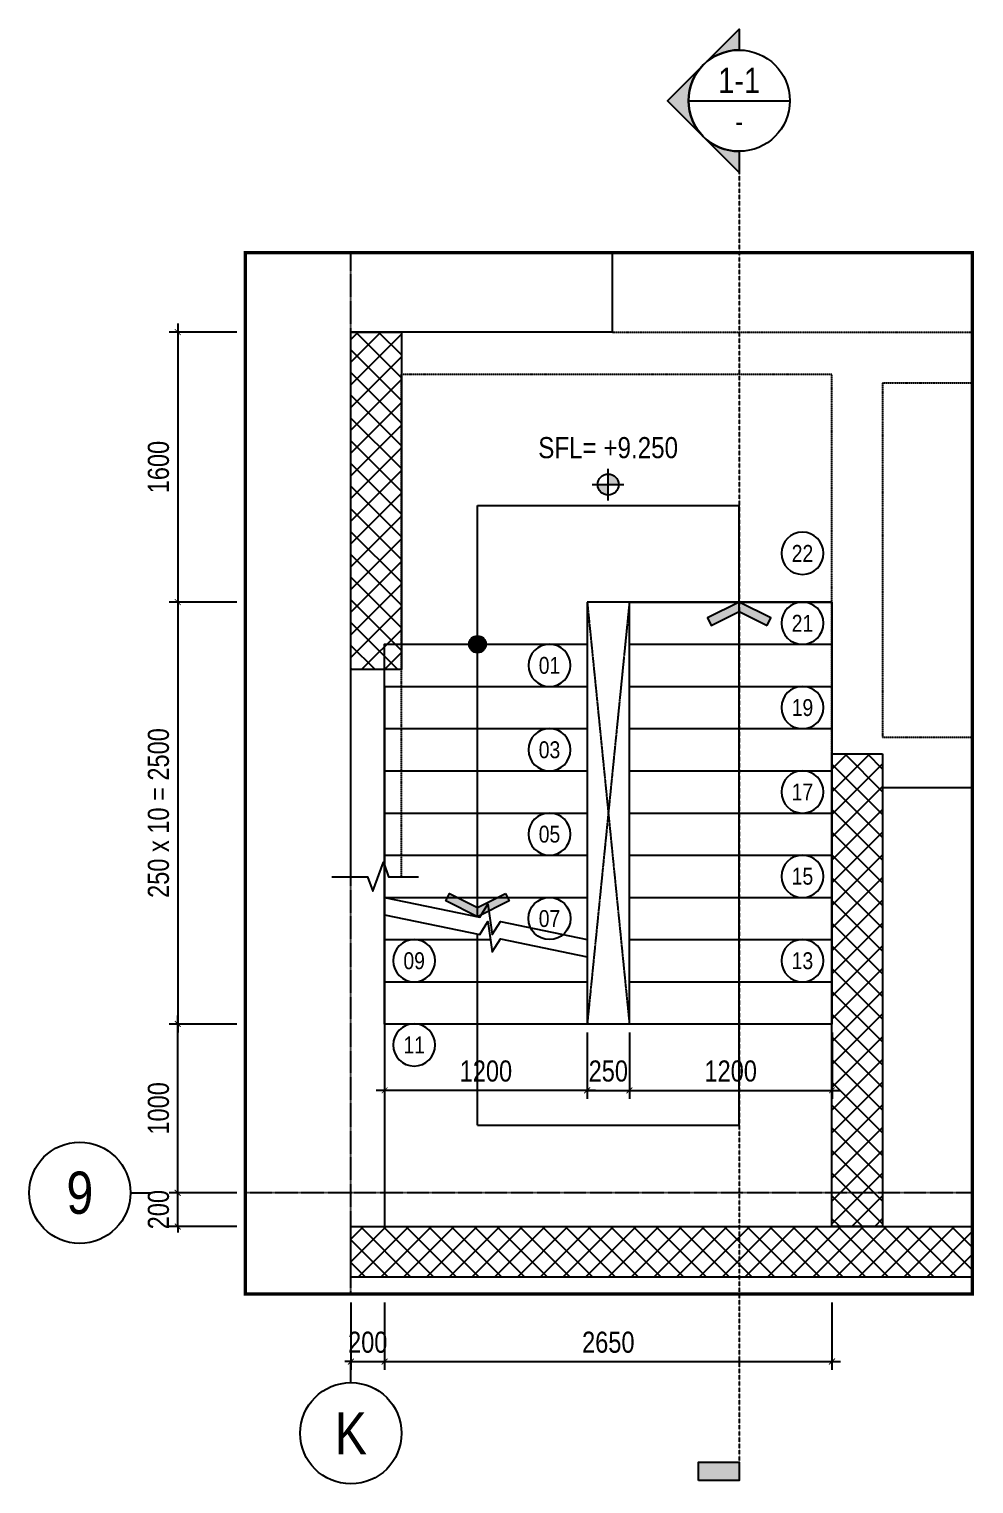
# Model space of a CAD drawing. Header units: millimetres. Extents: x 379264 to 1158416, y -283062 to 356890.
# Drawn here: x 828102 to 833698, y -21215 to -12595 of the extents above; entities that cross this region are included whole.
import ezdxf
from ezdxf.enums import TextEntityAlignment as Align

# ---------------------------------------------------------------- set-up
doc = ezdxf.new("R2010")
doc.units = ezdxf.units.MM
for name, pattern in [('BLOCK B - CHI TIET THANG 5$0$$0$HIDDEN', [0.375, 0.25, -0.125]), ('BLOCK B - CHI TIET THANG 5$0$HIDDEN', [0.375, 0.25, -0.125]), ('CENTER', [2, 1.25, -0.25, 0.25, -0.25]), ('HIDDEN', [9.525, 6.35, -3.175]), ('mb_loi thang 2-19 twa$0$Core 1A$0$Hidden10.5', [1.5, 1, -0.5])]:
    doc.linetypes.add(name, pattern=pattern)
for name, color, linetype in [('02PM. TEXT B', 4, 'Continuous'), ('03PM. TEXT C', 1, 'Continuous'), ('05PM. FRAME', 4, 'Continuous'), ('06PM. HIDDEN', 4, 'HIDDEN'), ('07PM. WACO', 6, 'Continuous'), ('11PM. DIM', 2, 'Continuous'), ('12PM. GRID', 8, 'CENTER'), ('13PM. HATCH', 8, 'Continuous'), ('BLOCK A - CHI TIET THANG 2$0$Number Step', 94, 'Continuous'), ('BLOCK B - CHI TIET THANG 5$0$Ky hieu Truc', 1, 'Continuous'), ('BLOCK B - CHI TIET THANG 5$0$Number Step', 94, 'Continuous'), ('MB Ham 1$0$Staircase', 30, 'Continuous'), ('MB_Cot tang 1$0$Concrete Line', 6, 'Continuous'), ('mb_loi thang 2-19 twa$0$Opening Hidden', 154, 'mb_loi thang 2-19 twa$0$Core 1A$0$Hidden10.5')]:
    doc.layers.add(name, color=color, linetype=linetype)
doc.styles.add('[PMDC2013]STYLE', font='arial.ttf', dxfattribs={"width": 0.8})
doc.styles.add('BLOCK A - CHI TIET THANG 2$0$VNI-HelveCB', font='VHELVCB_0.TTF')
doc.styles.add('BLOCK B - CHI TIET THANG 5$0$$0$Title Block Bold', font='VHELVEB_0.TTF')
doc.styles.add('BLOCK B - CHI TIET THANG 5$0$VNI-HelveC', font='VHELVCN_0.TTF')
doc.styles.add('BLOCK B - CHI TIET THANG 5$0$VNI-HelveCB', font='VHELVCB_0.TTF')
doc.dimstyles.new('BLOCK A - CHI TIET THANG 1$0$Dim 50 (A1-A2)', dxfattribs={"dimscale": 50, "dimtxt": 2.5, "dimasz": 0.7, "dimexe": 1, "dimexo": 1, "dimgap": 1, "dimtad": 1, "dimdec": 0, "dimzin": 12, "dimdsep": 46, "dimtxsty": '[PMDC2013]STYLE', "dimblk": 'ARCHTICK', "dimcen": 0, "dimdle": 1, "dimclrd": 2, "dimclre": 2, "dimclrt": 4, "dimadec": 0, "dimazin": 0, "dimtfac": 1, "dimtdec": 0, "dimtix": 1, "dimtmove": 2, "dimatfit": 3, "dimldrblk": 'ARCHTICK', "dimfxl": 1, "dimtolj": 1, "dimtzin": 0, "dimarcsym": 0})

# ---------------------------------------------------------------- blocks, each defined once
blk = doc.blocks.new('*U697')
at = {"layer": '13PM. HATCH'}
h = blk.add_hatch(dxfattribs=at)
h.set_pattern_fill('ANSI37', color=256, scale=30, style=0)
h.set_pattern_definition([(45, (-200, 2500), (-67.352, 67.352), []), (135, (-200, 2500), (-67.352, -67.352), [])])
h.paths.add_polyline_path([(-250, 2650), (-250, -150), (50, -150), (50, 2650)])
at = {"layer": '07PM. WACO'}
blk.add_lwpolyline([(-250, 2650), (-250, -150), (50, -150), (50, 2650)], close=True, dxfattribs=at)
blk = doc.blocks.new('_ArchTick')
at = {"color": 0, "linetype": 'ByBlock', "const_width": 0.15}
blk.add_lwpolyline([(-0.5, -0.5), (0.5, 0.5)], dxfattribs=at)
blk = doc.blocks.new('*D734')
at = {"layer": '11PM. DIM', "color": 2, "lineweight": -2, "transparency": 16777216}
for p, q in [((828982.2, -19490.2), (828982.2, -19455.2)), ((829332.2, -19490.2), (828932.2, -19490.2)), ((828982.2, -19690.2), (828982.2, -19490.2)), ((829332.2, -19690.2), (828932.2, -19690.2)), ((828982.2, -19690.2), (828982.2, -19725.2))]:
    blk.add_line(p, q, dxfattribs=at)
at = {"layer": 'Defpoints', "color": 0, "transparency": 16777216}
for p in [(828982.2, -19490.2), (829382.2, -19490.2), (829382.2, -19690.2)]:
    blk.add_point(p, dxfattribs=at)
at = {"layer": '11PM. DIM', "color": 2, "lineweight": -2, "transparency": 16777216, "xscale": 35, "yscale": 35, "zscale": 35}
for p, rotation in [((828982.2, -19490.2), 270), ((828982.2, -19690.2), 90)]:
    blk.add_blockref('_ArchTick', p, dxfattribs=dict(at, rotation=rotation))
at = {"layer": '11PM. DIM', "color": 4, "transparency": 16777216, "insert": (828868.4, -19590.2), "char_height": 125, "attachment_point": 5, "rotation": 90, "style": '[PMDC2013]STYLE'}
blk.add_mtext('\\A1;200', dxfattribs=at)
blk = doc.blocks.new('*D735')
at = {"layer": '11PM. DIM', "color": 2, "lineweight": -2, "transparency": 16777216}
for p, q in [((830007.7, -20140.2), (830007.7, -20540.2)), ((830207.7, -20140.2), (830207.7, -20540.2)), ((830007.7, -20490.2), (829972.7, -20490.2)), ((830007.7, -20490.2), (830207.7, -20490.2)), ((830207.7, -20490.2), (830242.7, -20490.2))]:
    blk.add_line(p, q, dxfattribs=at)
at = {"layer": 'Defpoints', "color": 0, "transparency": 16777216}
for p in [(830007.7, -20090.2), (830207.7, -20090.2), (830207.7, -20490.2)]:
    blk.add_point(p, dxfattribs=at)
at = {"layer": '11PM. DIM', "color": 2, "lineweight": -2, "transparency": 16777216, "xscale": 35, "yscale": 35, "zscale": 35}
blk.add_blockref('_ArchTick', (830007.7, -20490.2), dxfattribs=at)
at = {"layer": '11PM. DIM', "color": 2, "lineweight": -2, "transparency": 16777216, "xscale": 35, "yscale": 35, "zscale": 35, "rotation": 180}
blk.add_blockref('_ArchTick', (830207.7, -20490.2), dxfattribs=at)
at = {"layer": '11PM. DIM', "color": 4, "transparency": 16777216, "insert": (830107.7, -20376.4), "char_height": 125, "attachment_point": 5, "style": '[PMDC2013]STYLE'}
blk.add_mtext('\\A1;200', dxfattribs=at)
blk = doc.blocks.new('*D736')
at = {"layer": '11PM. DIM', "color": 2, "lineweight": -2, "transparency": 16777216}
for p, q in [((830207.7, -20140.2), (830207.7, -20540.2)), ((832857.7, -20140.2), (832857.7, -20540.2)), ((830157.7, -20490.2), (832907.7, -20490.2))]:
    blk.add_line(p, q, dxfattribs=at)
at = {"layer": 'Defpoints', "color": 0, "transparency": 16777216}
for p in [(830207.7, -20090.2), (832857.7, -20090.2), (832857.7, -20490.2)]:
    blk.add_point(p, dxfattribs=at)
at = {"layer": '11PM. DIM', "color": 2, "lineweight": -2, "transparency": 16777216, "xscale": 35, "yscale": 35, "zscale": 35, "rotation": 180}
blk.add_blockref('_ArchTick', (830207.7, -20490.2), dxfattribs=at)
at = {"layer": '11PM. DIM', "color": 2, "lineweight": -2, "transparency": 16777216, "xscale": 35, "yscale": 35, "zscale": 35}
blk.add_blockref('_ArchTick', (832857.7, -20490.2), dxfattribs=at)
at = {"layer": '11PM. DIM', "color": 4, "transparency": 16777216, "insert": (831532.7, -20376.4), "char_height": 125, "attachment_point": 5, "style": '[PMDC2013]STYLE'}
blk.add_mtext('\\A1;2650', dxfattribs=at)
blk = doc.blocks.new('BLOCK B - CHI TIET THANG 5$0$HTT-Grid')
at = {"layer": '05PM. FRAME', "linetype": 'ByBlock', "lineweight": -2}
blk.add_line((0, -2.5), (0, 0), dxfattribs=at)
blk.add_circle((0, -8.5), 6, dxfattribs=at)
at = {"layer": '03PM. TEXT C', "linetype": 'ByBlock', "lineweight": -2, "style": 'BLOCK B - CHI TIET THANG 5$0$VNI-HelveC'}
blk.add_attdef('GRID', text='', height=5, dxfattribs=at).set_placement((0, -8.5), align=Align.MIDDLE)
blk = doc.blocks.new('*U693')
h = blk.add_hatch(color=256)
edge = h.paths.add_edge_path()
edge.add_line((0, -600), (0, -849))
edge.add_line((0, -849), (-849, 0))
edge.add_line((-849, 0), (0, 849))
edge.add_line((0, 849), (0, 600))
edge.add_arc((0, 0), 600, 90, 270)
blk.add_hatch(color=256).paths.add_polyline_path([(-480, -16350), (-480, -16136), (0, -16136), (0, -16350)])
blk.add_line((-600, 0), (600, 0))
at = {"linetype": 'BLOCK B - CHI TIET THANG 5$0$$0$HIDDEN', "ltscale": 10}
blk.add_line((0, -600), (0, -16350), dxfattribs=at)
blk.add_lwpolyline([(0, -600), (0, -849), (-849, 0), (0, 849), (0, 600, 1)], format="xyb", close=True)
blk.add_lwpolyline([(-480, -16350), (-480, -16136), (0, -16136), (0, -16350)], close=True)
blk.add_circle((0, 0), 600)
at = {"style": 'BLOCK B - CHI TIET THANG 5$0$$0$Title Block Bold', "flags": 8}
blk.add_attdef('VIEWNUMBER', text='', height=300, dxfattribs=at).set_placement((0, 0), align=Align.BOTTOM_CENTER)
blk.add_attdef('DRAWINGREFERENCE', text='', height=250, dxfattribs=at).set_placement((0, -120), align=Align.TOP_CENTER)
blk = doc.blocks.new('*D737')
at = {"layer": '11PM. DIM', "color": 2, "lineweight": -2, "transparency": 16777216}
for p, q in [((828982.2, -15940.2), (828982.2, -18540.2)), ((829332.2, -15990.2), (828932.2, -15990.2)), ((829332.2, -18490.2), (828932.2, -18490.2))]:
    blk.add_line(p, q, dxfattribs=at)
at = {"layer": 'Defpoints', "color": 0, "transparency": 16777216}
for p in [(829382.2, -15990.2), (828982.2, -18490.2), (829382.2, -18490.2)]:
    blk.add_point(p, dxfattribs=at)
at = {"layer": '11PM. DIM', "color": 2, "lineweight": -2, "transparency": 16777216, "xscale": 35, "yscale": 35, "zscale": 35}
for p, rotation in [((828982.2, -15990.2), 90), ((828982.2, -18490.2), 270)]:
    blk.add_blockref('_ArchTick', p, dxfattribs=dict(at, rotation=rotation))
at = {"layer": '11PM. DIM', "color": 4, "transparency": 16777216, "insert": (828868.4, -17240.2), "char_height": 125, "attachment_point": 5, "rotation": 90, "style": '[PMDC2013]STYLE'}
blk.add_mtext('\\A1;250 x 10 = 2500', dxfattribs=at)
blk = doc.blocks.new('*U696')
at = {"layer": '13PM. HATCH'}
h = blk.add_hatch(dxfattribs=at)
h.set_pattern_fill('ANSI37', color=256, scale=30, style=0)
h.set_pattern_definition([(45, (-200, 1700), (-67.352, 67.352), []), (135, (-200, 1700), (-67.352, -67.352), [])])
h.paths.add_polyline_path([(-250, 1850), (-250, -150), (50, -150), (50, 1850)])
at = {"layer": '07PM. WACO'}
blk.add_lwpolyline([(-250, 1850), (-250, -150), (50, -150), (50, 1850)], close=True, dxfattribs=at)
blk = doc.blocks.new('MB Ham 1$0$Arrow 60')
at = {"linetype": 'ByBlock', "lineweight": -2}
h = blk.add_hatch(color=0, dxfattribs=at)
h.paths.add_polyline_path([(1.875, 0.938), (1.651, 1.385), (0, 0.559), (-1.651, 1.385), (-1.875, 0.938), (0, 0)], flags=17)
h.paths.add_polyline_path([(1.651, 1.385), (1.875, 0.938), (0, 0), (-1.875, 0.938), (-1.651, 1.385), (0, 0.559)])
blk.add_hatch(color=0, dxfattribs=at).paths.add_polyline_path([(1.651, 1.385), (1.875, 0.938), (0, 0), (-1.875, 0.938), (-1.651, 1.385), (0, 0.559)])
at = {"color": 0, "linetype": 'ByBlock', "lineweight": -2}
blk.add_lwpolyline([(1.651, 1.385), (1.875, 0.938), (0, 0), (-1.875, 0.938), (-1.651, 1.385), (0, 0.559)], close=True, dxfattribs=at)
blk = doc.blocks.new('MB Ham 1$0$Dot')
at = {"linetype": 'ByBlock', "lineweight": -2}
h = blk.add_hatch(color=0, dxfattribs=at)
edge = h.paths.add_edge_path()
edge.add_arc((0, 0), 0.5, 0, 360)
at = {"color": 0, "linetype": 'ByBlock', "lineweight": -2}
blk.add_line((0, -1), (0, 1), dxfattribs=at)
blk.add_circle((0, 0), 0.5, dxfattribs=at)
blk = doc.blocks.new('BLOCK A - CHI TIET THANG 2$0$Number Step')
at = {"color": 0, "linetype": 'ByBlock'}
blk.add_circle((0, 0), 2.5, dxfattribs=at)
at = {"color": 0, "linetype": 'ByBlock', "lineweight": -2, "style": 'BLOCK A - CHI TIET THANG 2$0$VNI-HelveCB'}
blk.add_attdef('TEXT', text='', height=2, dxfattribs=at).set_placement((0, 0), align=Align.MIDDLE)
blk = doc.blocks.new('*D738')
at = {"layer": '11PM. DIM', "color": 2, "lineweight": -2, "transparency": 16777216}
for p, q in [((831657.7, -18540.2), (831657.7, -18933.3)), ((832857.8, -18540.2), (832857.8, -18933.3)), ((831607.7, -18883.3), (832907.8, -18883.3))]:
    blk.add_line(p, q, dxfattribs=at)
at = {"layer": 'Defpoints', "color": 0, "transparency": 16777216}
for p in [(831657.7, -18490.2), (832857.8, -18490.2), (832857.8, -18883.3)]:
    blk.add_point(p, dxfattribs=at)
at = {"layer": '11PM. DIM', "color": 2, "lineweight": -2, "transparency": 16777216, "xscale": 35, "yscale": 35, "zscale": 35, "rotation": 180}
blk.add_blockref('_ArchTick', (831657.7, -18883.3), dxfattribs=at)
at = {"layer": '11PM. DIM', "color": 2, "lineweight": -2, "transparency": 16777216, "xscale": 35, "yscale": 35, "zscale": 35}
blk.add_blockref('_ArchTick', (832857.8, -18883.3), dxfattribs=at)
at = {"layer": '11PM. DIM', "color": 4, "transparency": 16777216, "insert": (832257.7, -18769.5), "char_height": 125, "attachment_point": 5, "style": '[PMDC2013]STYLE'}
blk.add_mtext('\\A1;1200', dxfattribs=at)
blk = doc.blocks.new('*D739')
at = {"layer": '11PM. DIM', "color": 2, "lineweight": -2, "transparency": 16777216}
for p, q in [((830207.7, -18540.2), (830207.7, -18933.3)), ((831407.7, -18540.2), (831407.7, -18933.3)), ((831457.7, -18883.3), (830157.7, -18883.3))]:
    blk.add_line(p, q, dxfattribs=at)
at = {"layer": 'Defpoints', "color": 0, "transparency": 16777216}
for p in [(830207.7, -18490.2), (831407.7, -18490.2), (830207.7, -18883.3)]:
    blk.add_point(p, dxfattribs=at)
at = {"layer": '11PM. DIM', "color": 2, "lineweight": -2, "transparency": 16777216, "xscale": 35, "yscale": 35, "zscale": 35, "rotation": 180}
blk.add_blockref('_ArchTick', (830207.7, -18883.3), dxfattribs=at)
at = {"layer": '11PM. DIM', "color": 2, "lineweight": -2, "transparency": 16777216, "xscale": 35, "yscale": 35, "zscale": 35}
blk.add_blockref('_ArchTick', (831407.7, -18883.3), dxfattribs=at)
at = {"layer": '11PM. DIM', "color": 4, "transparency": 16777216, "insert": (830807.7, -18769.5), "char_height": 125, "attachment_point": 5, "style": '[PMDC2013]STYLE'}
blk.add_mtext('\\A1;1200', dxfattribs=at)
blk = doc.blocks.new('*D740')
at = {"layer": '11PM. DIM', "color": 2, "lineweight": -2, "transparency": 16777216}
for p, q in [((828982.2, -19540.2), (828982.2, -18440.2)), ((829332.2, -18490.2), (828932.2, -18490.2)), ((829332.2, -19490.2), (828932.2, -19490.2))]:
    blk.add_line(p, q, dxfattribs=at)
at = {"layer": 'Defpoints', "color": 0, "transparency": 16777216}
for p in [(828982.2, -18490.2), (829382.2, -18490.2), (829382.2, -19490.2)]:
    blk.add_point(p, dxfattribs=at)
at = {"layer": '11PM. DIM', "color": 2, "lineweight": -2, "transparency": 16777216, "xscale": 35, "yscale": 35, "zscale": 35}
for p, rotation in [((828982.2, -18490.2), 90), ((828982.2, -19490.2), 270)]:
    blk.add_blockref('_ArchTick', p, dxfattribs=dict(at, rotation=rotation))
at = {"layer": '11PM. DIM', "color": 4, "transparency": 16777216, "insert": (828868.4, -18990.2), "char_height": 125, "attachment_point": 5, "rotation": 90, "style": '[PMDC2013]STYLE'}
blk.add_mtext('\\A1;1000', dxfattribs=at)
blk = doc.blocks.new('*D741')
at = {"layer": '11PM. DIM', "color": 2, "lineweight": -2, "transparency": 16777216}
for p, q in [((829332.2, -14390.2), (828932.2, -14390.2)), ((828982.2, -14340.2), (828982.2, -16040.2)), ((829332.2, -15990.2), (828932.2, -15990.2))]:
    blk.add_line(p, q, dxfattribs=at)
at = {"layer": 'Defpoints', "color": 0, "transparency": 16777216}
for p in [(829382.2, -14390.2), (828982.2, -15990.2), (829382.2, -15990.2)]:
    blk.add_point(p, dxfattribs=at)
at = {"layer": '11PM. DIM', "color": 2, "lineweight": -2, "transparency": 16777216, "xscale": 35, "yscale": 35, "zscale": 35}
for p, rotation in [((828982.2, -14390.2), 90), ((828982.2, -15990.2), 270)]:
    blk.add_blockref('_ArchTick', p, dxfattribs=dict(at, rotation=rotation))
at = {"layer": '11PM. DIM', "color": 4, "transparency": 16777216, "insert": (828868.4, -15190.2), "char_height": 125, "attachment_point": 5, "rotation": 90, "style": '[PMDC2013]STYLE'}
blk.add_mtext('\\A1;1600', dxfattribs=at)
blk = doc.blocks.new('BLOCK B - CHI TIET THANG 5$0$Number Step')
at = {"color": 0, "linetype": 'ByBlock'}
blk.add_circle((0, 0), 2.5, dxfattribs=at)
at = {"color": 0, "linetype": 'ByBlock', "lineweight": -2, "style": 'BLOCK B - CHI TIET THANG 5$0$VNI-HelveCB'}
blk.add_attdef('TEXT', text='', height=2, dxfattribs=at).set_placement((0, 0), align=Align.MIDDLE)
blk = doc.blocks.new('*D742')
at = {"layer": '11PM. DIM', "color": 2, "lineweight": -2, "transparency": 16777216}
for p, q in [((831407.7, -18540.2), (831407.7, -18933.3)), ((831657.7, -18540.2), (831657.7, -18933.3)), ((831407.7, -18883.3), (831372.7, -18883.3)), ((831407.7, -18883.3), (831657.7, -18883.3)), ((831657.7, -18883.3), (831692.7, -18883.3))]:
    blk.add_line(p, q, dxfattribs=at)
at = {"layer": 'Defpoints', "color": 0, "transparency": 16777216}
for p in [(831407.7, -18490.2), (831657.7, -18490.2), (831657.7, -18883.3)]:
    blk.add_point(p, dxfattribs=at)
at = {"layer": '11PM. DIM', "color": 2, "lineweight": -2, "transparency": 16777216, "xscale": 35, "yscale": 35, "zscale": 35}
blk.add_blockref('_ArchTick', (831407.7, -18883.3), dxfattribs=at)
at = {"layer": '11PM. DIM', "color": 2, "lineweight": -2, "transparency": 16777216, "xscale": 35, "yscale": 35, "zscale": 35, "rotation": 180}
blk.add_blockref('_ArchTick', (831657.7, -18883.3), dxfattribs=at)
at = {"layer": '11PM. DIM', "color": 4, "transparency": 16777216, "insert": (831532.7, -18769.5), "char_height": 125, "attachment_point": 5, "style": '[PMDC2013]STYLE'}
blk.add_mtext('\\A1;250', dxfattribs=at)
blk = doc.blocks.new('BLOCK B - CHI TIET THANG 5$0$13123123213')
at = {"linetype": 'ByBlock'}
h = blk.add_hatch(color=0, dxfattribs=at)
h.paths.add_polyline_path([(0, 1), (0, 0), (1, 0, 0.414214)])
h.paths.add_polyline_path([(0, 0), (-1, 0, 0.414214), (0, -1)])
at = {"color": 0, "linetype": 'ByBlock'}
for p, q in [((0, -1.5), (0, 1.5)), ((-1.5, 0), (1.5, 0))]:
    blk.add_line(p, q, dxfattribs=at)
blk.add_circle((0, 0), 1, dxfattribs=at)
at = {"color": 0, "linetype": 'ByBlock', "lineweight": -2, "style": 'BLOCK B - CHI TIET THANG 5$0$VNI-HelveC'}
for tag, p in [('TEXT1', (0, 10.5)), ('TEXT2', (0, 7)), ('TEXT3', (0, 3.5))]:
    blk.add_attdef(tag, text='', height=2, dxfattribs=at).set_placement(p, align=Align.MIDDLE_CENTER)

msp = doc.modelspace()

# ---------------------------------------------------------------- hatches: boundary and pattern name
at = {"layer": '13PM. HATCH'}
h = msp.add_hatch(dxfattribs=at)
h.set_pattern_fill('ANSI37', color=256, scale=30, style=0)
h.set_pattern_definition([(45, (-156632.97, -59706.15), (-67.351921, 67.351921), []), (135, (-156632.97, -59706.15), (-67.351921, -67.351921), [])])
h.paths.add_polyline_path([(830007.71, -19690.18), (830007.71, -19990.18), (833688.32, -19990.18), (833688.32, -19690.18)])

# ---------------------------------------------------------------- linework, layer by layer
at = {"linetype": 'BLOCK B - CHI TIET THANG 5$0$HIDDEN', "ltscale": 10, "const_width": 20}
msp.add_lwpolyline([(829382.19, -20090.18), (833688.32, -20090.18), (833688.32, -13920.23), (829382.19, -13920.23)], close=True, dxfattribs=at)
at = {"layer": '05PM. FRAME', "ltscale": 0.25}
for p, q in [((831557.71, -14390.18), (831557.71, -13920.23)), ((830007.6, -17617.39), (830007.6, -14390.18)), ((831557.6, -14390.18), (830007.6, -14390.18)), ((832857.71, -15990.19), (831407.71, -15990.19)), ((831407.71, -15990.19), (831407.71, -16240.18)), ((830207.71, -16490.18), (830207.71, -19690.18)), ((833688.32, -17090.18), (833157.6, -17090.18)), ((832857.71, -18490.18), (830207.71, -18490.18))]:
    msp.add_line(p, q, dxfattribs=at)
for points in [[(831657.71, -18490.18), (831657.71, -15990.19), (832857.71, -15990.19), (832857.71, -18490.18), (831657.71, -18490.18)], [(829895.58, -17617.39), (830106.32, -17617.39), (830137.57, -17703.25), (830200.07, -17531.53), (830231.32, -17617.39), (830407.81, -17617.39)], [(830207.71, -17740.18), (830771.14, -17857.56), (830819.24, -17779.88), (830845.41, -17960.74), (830893.51, -17883.06), (831407.71, -17990.18)], [(830207.71, -17842.33), (830771.14, -17959.71), (830819.24, -17882.03), (830845.41, -18062.88), (830893.51, -17985.2), (831407.71, -18092.33)]]:
    msp.add_lwpolyline(points, dxfattribs=at)
msp.add_lwpolyline([(830207.71, -18490.18), (830207.71, -16240.18), (831407.71, -16240.18), (831407.71, -18490.18)], close=True, dxfattribs=at)
at = {"layer": '06PM. HIDDEN', "linetype": 'HIDDEN', "ltscale": 0.25}
for p, q in [((831557.71, -14390.18), (833688.32, -14390.18)), ((830307.6, -14640.18), (832857.6, -14640.18)), ((830307.6, -17617.39), (830307.6, -14640.18)), ((832857.71, -16890.18), (832857.71, -14640.18)), ((833157.6, -14690.18), (833157.6, -16790.18)), ((833157.6, -14690.18), (833688.32, -14690.18)), ((833157.6, -16790.18), (833688.32, -16790.18))]:
    msp.add_line(p, q, dxfattribs=at)
at = {"layer": '07PM. WACO'}
msp.add_lwpolyline([(833688.32, -19990.18), (830007.71, -19990.18), (830007.71, -19690.18), (833688.32, -19690.18)], dxfattribs=at)
at = {"layer": '12PM. GRID', "ltscale": 3}
for p, q in [((830007.6, -20090.18), (830007.6, -13920.23)), ((833688.32, -19490.18), (829382.19, -19490.18))]:
    msp.add_line(p, q, dxfattribs=at)
at = {"layer": '13PM. HATCH'}
for p, q in [((830757.71, -17854.76), (830757.71, -15417.16)), ((830757.71, -15417.16), (832307.71, -15417.17)), ((832307.71, -19090.18), (832307.72, -15417.17)), ((830207.71, -16240.18), (831407.71, -16240.18)), ((831657.71, -16240.19), (832857.71, -16240.19)), ((830207.71, -16490.18), (831407.71, -16490.18)), ((831657.71, -16490.19), (832857.71, -16490.19)), ((830207.71, -16740.18), (831407.71, -16740.18)), ((831657.71, -16740.19), (832857.71, -16740.19)), ((830207.71, -16990.18), (831407.71, -16990.18)), ((831657.71, -16990.19), (832857.71, -16990.19)), ((830207.71, -17240.18), (831407.71, -17240.18)), ((831657.71, -17240.19), (832857.71, -17240.19)), ((830207.71, -17490.18), (831407.71, -17490.18)), ((831657.71, -17490.19), (832857.71, -17490.19)), ((830207.71, -17740.18), (831407.71, -17740.18)), ((831657.71, -17740.19), (832857.71, -17740.19)), ((830207.71, -17990.18), (830834.89, -17990.18)), ((830757.71, -19090.18), (830757.71, -17956.91)), ((831657.71, -17990.19), (832857.71, -17990.19)), ((830207.71, -18240.18), (831407.71, -18240.18)), ((831657.71, -18240.19), (832857.71, -18240.19)), ((830757.71, -19090.18), (832307.71, -19090.19))]:
    msp.add_line(p, q, dxfattribs=at)
at = {"layer": 'MB Ham 1$0$Staircase'}
msp.add_line((831307.71, -18490.18), (830207.71, -18490.18), dxfattribs=at)
at = {"layer": 'mb_loi thang 2-19 twa$0$Opening Hidden', "color": 8}
for p, q in [((831407.71, -15990.19), (831657.71, -18490.18)), ((831657.71, -15990.19), (831407.71, -18490.18))]:
    msp.add_line(p, q, dxfattribs=at)

# ---------------------------------------------------------------- block references
at = {"layer": '02PM. TEXT B'}
ref = msp.add_blockref('BLOCK B - CHI TIET THANG 5$0$13123123213', (831531.7, -15293.75), dxfattribs=dict(at, xscale=62.5, yscale=62.5, zscale=62.5))
ref.add_attrib('TEXT3', 'SFL= +9.250', dxfattribs={"layer": '0', "color": 0, "linetype": 'ByBlock', "lineweight": -2, "height": 125, "style": 'BLOCK B - CHI TIET THANG 5$0$VNI-HelveC'}).set_placement((831531.7, -15075), align=Align.MIDDLE_CENTER)
at = {"layer": '07PM. WACO'}
ref = msp.add_blockref('*U693', (832307.71, -13019.33), dxfattribs=dict(at, xscale=0.5, yscale=0.5, zscale=0.5))
ref.add_attrib('VIEWNUMBER', '1-1', dxfattribs={"layer": '0', "height": 150, "style": 'BLOCK B - CHI TIET THANG 5$0$VNI-HelveCB'}).set_placement((832307.71, -13019.33), align=Align.BOTTOM_CENTER)
ref.add_attrib('DRAWINGREFERENCE', '-', dxfattribs={"layer": '0', "height": 125, "style": 'BLOCK B - CHI TIET THANG 5$0$VNI-HelveCB'}).set_placement((832307.71, -13079.33), align=Align.TOP_CENTER)
at = {"layer": '13PM. HATCH', "xscale": -100, "yscale": 100, "zscale": 100, "rotation": 180}
msp.add_blockref('MB Ham 1$0$Arrow 60', (832307.72, -15990.19), dxfattribs=at)
at = {"layer": '13PM. HATCH', "xscale": 100, "yscale": 100, "zscale": 100}
for name, p in [('MB Ham 1$0$Dot', (830757.71, -16240.18)), ('MB Ham 1$0$Arrow 60', (830757.71, -17854.76))]:
    msp.add_blockref(name, p, dxfattribs=at)
at = {"layer": 'BLOCK A - CHI TIET THANG 2$0$Number Step'}
ref = msp.add_blockref('BLOCK A - CHI TIET THANG 2$0$Number Step', (831184.25, -16365.18), dxfattribs=dict(at, xscale=-50, yscale=50, zscale=50))
ref.add_attrib('TEXT', '01', dxfattribs={"layer": '0', "color": 0, "linetype": 'ByBlock', "lineweight": -2, "height": 100, "style": 'BLOCK A - CHI TIET THANG 2$0$VNI-HelveCB'}).set_placement((831184.25, -16365.18), align=Align.MIDDLE)
ref = msp.add_blockref('BLOCK A - CHI TIET THANG 2$0$Number Step', (831184.25, -16865.18), dxfattribs=dict(at, xscale=-50, yscale=50, zscale=50))
ref.add_attrib('TEXT', '03', dxfattribs={"layer": '0', "color": 0, "linetype": 'ByBlock', "lineweight": -2, "height": 100, "style": 'BLOCK A - CHI TIET THANG 2$0$VNI-HelveCB'}).set_placement((831184.25, -16865.18), align=Align.MIDDLE)
ref = msp.add_blockref('BLOCK A - CHI TIET THANG 2$0$Number Step', (832682.71, -17115.18), dxfattribs=dict(at, xscale=-50, yscale=50, zscale=50))
ref.add_attrib('TEXT', '17', dxfattribs={"layer": '0', "color": 0, "linetype": 'ByBlock', "lineweight": -2, "height": 100, "style": 'BLOCK A - CHI TIET THANG 2$0$VNI-HelveCB'}).set_placement((832682.71, -17115.18), align=Align.MIDDLE)
ref = msp.add_blockref('BLOCK A - CHI TIET THANG 2$0$Number Step', (831184.25, -17365.18), dxfattribs=dict(at, xscale=-50, yscale=50, zscale=50))
ref.add_attrib('TEXT', '05', dxfattribs={"layer": '0', "color": 0, "linetype": 'ByBlock', "lineweight": -2, "height": 100, "style": 'BLOCK A - CHI TIET THANG 2$0$VNI-HelveCB'}).set_placement((831184.25, -17365.18), align=Align.MIDDLE)
ref = msp.add_blockref('BLOCK A - CHI TIET THANG 2$0$Number Step', (832682.71, -17615.18), dxfattribs=dict(at, xscale=-50, yscale=50, zscale=50))
ref.add_attrib('TEXT', '15', dxfattribs={"layer": '0', "color": 0, "linetype": 'ByBlock', "lineweight": -2, "height": 100, "style": 'BLOCK A - CHI TIET THANG 2$0$VNI-HelveCB'}).set_placement((832682.71, -17615.18), align=Align.MIDDLE)
ref = msp.add_blockref('BLOCK A - CHI TIET THANG 2$0$Number Step', (830382.71, -18115.18), dxfattribs=dict(at, xscale=-50, yscale=50, zscale=50))
ref.add_attrib('TEXT', '09', dxfattribs={"layer": '0', "color": 0, "linetype": 'ByBlock', "lineweight": -2, "height": 100, "style": 'BLOCK A - CHI TIET THANG 2$0$VNI-HelveCB'}).set_placement((830382.71, -18115.18), align=Align.MIDDLE)
ref = msp.add_blockref('BLOCK A - CHI TIET THANG 2$0$Number Step', (832682.71, -18115.18), dxfattribs=dict(at, xscale=-50, yscale=50, zscale=50))
ref.add_attrib('TEXT', '13', dxfattribs={"layer": '0', "color": 0, "linetype": 'ByBlock', "lineweight": -2, "height": 100, "style": 'BLOCK A - CHI TIET THANG 2$0$VNI-HelveCB'}).set_placement((832682.71, -18115.18), align=Align.MIDDLE)
ref = msp.add_blockref('BLOCK A - CHI TIET THANG 2$0$Number Step', (830382.71, -18614.17), dxfattribs=dict(at, xscale=-50, yscale=50, zscale=50))
ref.add_attrib('TEXT', '11', dxfattribs={"layer": '0', "color": 0, "linetype": 'ByBlock', "lineweight": -2, "height": 100, "style": 'BLOCK A - CHI TIET THANG 2$0$VNI-HelveCB'}).set_placement((830382.71, -18614.17), align=Align.MIDDLE)
at = {"layer": 'BLOCK B - CHI TIET THANG 5$0$Ky hieu Truc'}
ref = msp.add_blockref('BLOCK B - CHI TIET THANG 5$0$HTT-Grid', (828826.74, -19490.18), dxfattribs=dict(at, xscale=50, yscale=50, zscale=50, rotation=270))
ref.add_attrib('GRID', '9', dxfattribs={"layer": '0', "linetype": 'ByBlock', "lineweight": -2, "height": 250, "style": 'BLOCK B - CHI TIET THANG 5$0$VNI-HelveC'}).set_placement((828402.41, -19489.51), align=Align.MIDDLE)
ref = msp.add_blockref('BLOCK B - CHI TIET THANG 5$0$HTT-Grid', (830007.71, -20490.18), dxfattribs=dict(at, xscale=50, yscale=50, zscale=50))
ref.add_attrib('GRID', 'K', dxfattribs={"layer": '0', "linetype": 'ByBlock', "lineweight": -2, "height": 250, "style": 'BLOCK B - CHI TIET THANG 5$0$VNI-HelveC'}).set_placement((830007.71, -20915.18), align=Align.MIDDLE)
at = {"layer": 'BLOCK B - CHI TIET THANG 5$0$Number Step'}
ref = msp.add_blockref('BLOCK B - CHI TIET THANG 5$0$Number Step', (832682.71, -15701.07), dxfattribs=dict(at, xscale=-50, yscale=50, zscale=50, rotation=90))
ref.add_attrib('TEXT', '22', dxfattribs={"layer": '0', "color": 0, "linetype": 'ByBlock', "lineweight": -2, "height": 100, "style": 'BLOCK B - CHI TIET THANG 5$0$VNI-HelveCB'}).set_placement((832682.84, -15700.94), align=Align.MIDDLE)
ref = msp.add_blockref('BLOCK B - CHI TIET THANG 5$0$Number Step', (832682.71, -16115.18), dxfattribs=dict(at, xscale=-50, yscale=50, zscale=50, rotation=90))
ref.add_attrib('TEXT', '21', dxfattribs={"layer": '0', "color": 0, "linetype": 'ByBlock', "lineweight": -2, "height": 100, "style": 'BLOCK B - CHI TIET THANG 5$0$VNI-HelveCB'}).set_placement((832682.84, -16115.05), align=Align.MIDDLE)
ref = msp.add_blockref('BLOCK B - CHI TIET THANG 5$0$Number Step', (832682.71, -16615.18), dxfattribs=dict(at, xscale=-50, yscale=50, zscale=50, rotation=90))
ref.add_attrib('TEXT', '19', dxfattribs={"layer": '0', "color": 0, "linetype": 'ByBlock', "lineweight": -2, "height": 100, "style": 'BLOCK B - CHI TIET THANG 5$0$VNI-HelveCB'}).set_placement((832682.84, -16615.05), align=Align.MIDDLE)
ref = msp.add_blockref('BLOCK B - CHI TIET THANG 5$0$Number Step', (831184.25, -17865.18), dxfattribs=dict(at, xscale=50, yscale=50, zscale=50, rotation=270))
ref.add_attrib('TEXT', '07', dxfattribs={"layer": '0', "color": 0, "linetype": 'ByBlock', "lineweight": -2, "height": 100, "style": 'BLOCK B - CHI TIET THANG 5$0$VNI-HelveCB'}).set_placement((831184.25, -17865.18), align=Align.MIDDLE)
at = {"layer": 'MB_Cot tang 1$0$Concrete Line', "xscale": -1}
for name, p in [('*U696', (830057.6, -16240.18)), ('*U697', (832907.71, -19540.18))]:
    msp.add_blockref(name, p, dxfattribs=at)

# ---------------------------------------------------------------- dimensions: what is measured, and where the dimension line sits
at = {"layer": '11PM. DIM'}
for base, p1, p2, angle, picture, middle in [((828982.19, -15990.18), (829382.19, -14390.18), (829382.19, -15990.18), 90, '*D741', (828868.37, -15190.18)), ((828982.19, -18490.18), (829382.19, -19490.18), (829382.19, -18490.18), 270, '*D740', (828868.37, -18990.18)), ((831657.71, -18883.31), (831407.71, -18490.19), (831657.71, -18490.18), 180, '*D742', (831532.71, -18769.49)), ((832857.75, -18883.31), (831657.71, -18490.18), (832857.75, -18490.19), 180, '*D738', (832257.73, -18769.49)), ((828982.19, -19490.18), (829382.19, -19690.18), (829382.19, -19490.18), 270, '*D734', (828868.37, -19590.18))]:
    dim = msp.add_linear_dim(base=base, p1=p1, p2=p2, angle=angle, dimstyle='BLOCK A - CHI TIET THANG 1$0$Dim 50 (A1-A2)', dxfattribs=at)
    dim.commit()
    dim.dimension.update_dxf_attribs({"geometry": picture, "text_midpoint": middle})
dim = msp.add_linear_dim(base=(828982.19, -18490.18), p1=(829382.19, -15990.18), p2=(829382.19, -18490.18), angle=90, text='250 x 10 = <>', dimstyle='BLOCK A - CHI TIET THANG 1$0$Dim 50 (A1-A2)', dxfattribs=at)
dim.commit()
dim.dimension.update_dxf_attribs({"geometry": '*D737', "text_midpoint": (828868.37, -17240.18)})
for base, p1, p2, picture, middle in [((830207.66, -18883.31), (831407.71, -18490.19), (830207.66, -18490.19), '*D739', (830807.68, -18769.49)), ((830207.71, -20490.18), (830007.71, -20090.18), (830207.71, -20090.18), '*D735', (830107.71, -20376.36)), ((832857.71, -20490.18), (830207.71, -20090.18), (832857.71, -20090.18), '*D736', (831532.71, -20376.36))]:
    dim = msp.add_linear_dim(base=base, p1=p1, p2=p2, dimstyle='BLOCK A - CHI TIET THANG 1$0$Dim 50 (A1-A2)', dxfattribs=at)
    dim.commit()
    dim.dimension.update_dxf_attribs({"geometry": picture, "text_midpoint": middle})

doc.saveas('drawing.dxf')
